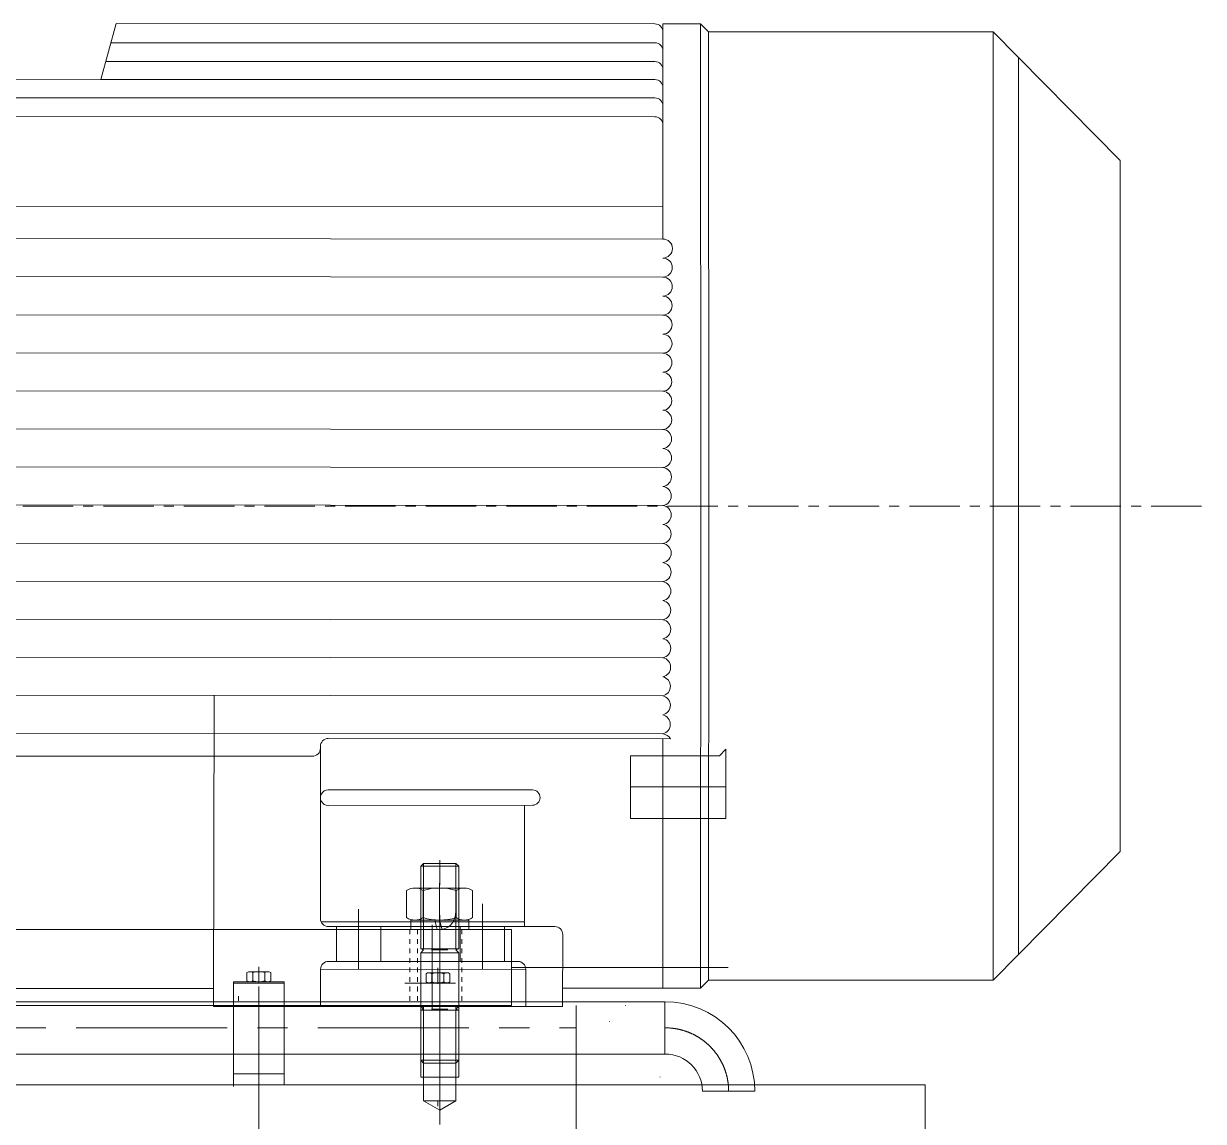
# Model space of a CAD drawing. Header units: millimetres. Extents: x 2 to 559190, y 2 to 426051.
# Drawn here: x 303788 to 322676, y 286286 to 303867 of the extents above; entities that cross this region are included whole.
import ezdxf

# ---------------------------------------------------------------- set-up
doc = ezdxf.new("R2010")
doc.units = ezdxf.units.MM
doc.header["$LTSCALE"] = 25.4
doc.linetypes.add('CENTER', pattern=[50.8, 31.75, -6.35, 6.35, -6.35])
doc.linetypes.add('EB_DASH', pattern=[6, 3, -3])
for name, color, linetype, lineweight in [('CAXA0', 7, 'Continuous', 5), ('CAXA1', 5, 'CENTER', 5), ('CAXA2', 6, 'EB_DASH', 5)]:
    doc.layers.add(name, color=color, linetype=linetype, lineweight=lineweight)

msp = doc.modelspace()

# ---------------------------------------------------------------- linework, layer by layer
at = {"color": 7, "lineweight": 5}
for p, q in [((305270.42, 303867.37), (305024.93, 302969.41)), ((313896.32, 303862.96), (305270.42, 303867.37)), ((314625.13, 303862.86), (314023.22, 303862.86)), ((314023.22, 303862.86), (314023.22, 303735.96)), ((314023.22, 303735.96), (314023.22, 302843.4)), ((314624.99, 303862.86), (314628.96, 296141.26)), ((314752.13, 303735.88), (314625.13, 303862.86)), ((314752.06, 303735.95), (314755.96, 296141.26)), ((314752.13, 303735.88), (319307.85, 303735.86)), ((319307.85, 303735.86), (319311.44, 296140.3)), ((319307.85, 303735.86), (321340.83, 301672.14)), ((313896.32, 303560.7), (305185.54, 303556.9)), ((313896.32, 303258.44), (305104.61, 303260.88)), ((319714.45, 303323.11), (319717.84, 296140.49)), ((295450.99, 302967.4), (305024.93, 302969.41)), ((305024.93, 302969.41), (313896.19, 302970.4)), ((314023.22, 302843.4), (314023.22, 302447.28)), ((295451.22, 302682.05), (313896.26, 302677.91)), ((314023.22, 302550.91), (314023.22, 302248.65)), ((296746.32, 302379.79), (313896.26, 302375.65)), ((314023.22, 302248.65), (314023.22, 300417.33)), ((321340.83, 301672.64), (321340.83, 290610.37)), ((321340.83, 301672.14), (321343.44, 296141.26)), ((298237.72, 300940.84), (314023.22, 300931.51)), ((294639.02, 300430.43), (314023.22, 300417.33)), ((294642.18, 299820.7), (314023.22, 299807.73)), ((294645.33, 299211.37), (314023.22, 299198.13)), ((294648.49, 298601.49), (314023.22, 298588.52)), ((294651.64, 297993.23), (314023.22, 297978.92)), ((294654.8, 297382.57), (314023.22, 297369.32)), ((314023.22, 296759.72), (294657.95, 296772.68)), ((294660.01, 296165.38), (314023.22, 296150.12)), ((314624.99, 288419.66), (314628.96, 296141.26)), ((314752.06, 288546.57), (314755.96, 296141.26)), ((319307.85, 288546.66), (319311.44, 296142.22)), ((319714.45, 288959.4), (319717.84, 296142.03)), ((294664.25, 295554.61), (314023.22, 295540.52)), ((314023.22, 294930.92), (294666.53, 294943.48)), ((294670.1, 294334.27), (314023.22, 294321.32)), ((294673.21, 293724.67), (314023.22, 293711.72)), ((294675.82, 293117.06), (314023.22, 293102.12)), ((306828.51, 288128.23), (306837.07, 293106.47)), ((294679.08, 292506.57), (314026.53, 292492.03)), ((308665.87, 292418.43), (314145.9, 292414.05)), ((314023.22, 288419.66), (314022.26, 292414.16)), ((308538.8, 292261.39), (308538.77, 292291.33)), ((308538.8, 292261.39), (308540.96, 289533.8)), ((315029.33, 292245.14), (314927.08, 292142.98)), ((315029.33, 292245.14), (315030.1, 291138.92)), ((299257.62, 292138.49), (308411.74, 292134.29)), ((313506.03, 292140.68), (314927.08, 292142.98)), ((313506.03, 292140.68), (313506.03, 291138.97)), ((313506.03, 291644.83), (314309.24, 291644.06)), ((314309.24, 291644.06), (315029.75, 291643.37)), ((308665.61, 291594.62), (311936.73, 291595.31)), ((308665.45, 291347.75), (311936.67, 291349.24)), ((311809.29, 289406.06), (311809.65, 291349.16)), ((313506.03, 291138.97), (315030.1, 291138.92)), ((319307.85, 288546.66), (321340.83, 290610.37)), ((311134.57, 289769.83), (311133.89, 288722.14)), ((309151.8, 289685.58), (309151.49, 288722.44)), ((308551.22, 289483.96), (311809.31, 289482.37)), ((308667.91, 289406.97), (312292.61, 289405.92)), ((308796.99, 289406.92), (308796.04, 288849.54)), ((309507.4, 289406.62), (309507.24, 288849.34)), ((310778.19, 289406.48), (310778.02, 288849.24)), ((311489.38, 289406.19), (311489.22, 288849.05)), ((312416.61, 288122.58), (312419.57, 289278.59)), ((308669.04, 288849.57), (311692.69, 288848.74)), ((308542, 288722.61), (308541.83, 288125.92)), ((308542, 288722.61), (311828.01, 288721.7)), ((311828.01, 288721.98), (311827.83, 288122.84)), ((306829, 288416.04), (299640.22, 288412.16)), ((314023.22, 288419.66), (312417.01, 288419.66)), ((314625.13, 288419.66), (314023.22, 288419.66)), ((314752.13, 288546.64), (314625.13, 288419.66)), ((314752.13, 288546.64), (319307.85, 288546.66)), ((306828.5, 288126.79), (312416.61, 288124.77))]:
    msp.add_line(p, q, dxfattribs=at)
for centre, radius, start, end in [((313896.22, 303735.96), 127, 0, 89.953975), ((313896.22, 303433.7), 127, 0, 89.953975), ((313896.22, 303131.44), 127, 0, 89.953975), ((313896.22, 302843.4), 127, 0, 90.011296), ((313896.22, 302550.91), 127, 0, 89.983354), ((313896.22, 302248.65), 127, 0, 89.983354), ((314023.06, 300264.93), 152.4, 270.059162, 89.940838), ((314020.51, 299960.13), 152.42, 271.017855, 88.982145), ((314020.25, 299655.33), 152.43, 271.11536, 88.88464), ((314018.89, 299350.53), 152.46, 271.627864, 88.372136), ((314018.09, 299045.73), 152.49, 271.926913, 88.073087), ((314016.33, 298740.92), 152.56, 272.586713, 87.413287), ((314015.68, 298436.12), 152.59, 272.831881, 87.168119), ((314012.78, 298131.32), 152.76, 273.920381, 86.079619), ((314011.52, 297826.52), 152.85, 274.391707, 85.608293), ((314010.43, 297521.72), 152.94, 274.795485, 85.204515), ((314009.46, 297216.92), 153.02, 275.157566, 84.842434), ((314007.73, 296912.12), 153.19, 275.804912, 84.195088), ((314006, 296607.32), 153.37, 276.445373, 83.554627), ((314003.37, 296302.52), 153.69, 277.422136, 82.577864), ((314003.52, 295997.72), 153.67, 277.364703, 82.635297), ((314000.93, 295692.92), 154.02, 278.320326, 81.679674), ((314001.23, 295388.12), 153.98, 278.208762, 81.791238), ((313999.34, 295083.32), 154.26, 278.903526, 81.096474), ((313996.16, 294778.52), 154.78, 280.068255, 79.931745), ((313994.03, 294473.72), 155.17, 280.843349, 79.156651), ((313993.4, 294168.92), 155.29, 281.071387, 78.928613), ((313991.89, 293864.12), 155.59, 281.615946, 78.384054), ((313989.82, 293559.32), 156.02, 282.359979, 77.640021), ((313987.21, 293254.52), 156.6, 283.29584, 76.70416), ((313986.26, 292949.72), 156.82, 283.632501, 76.367499), ((313984.26, 292644.92), 157.3, 284.339191, 75.660809), ((308665.77, 292291.43), 127, 89.954212, 180.045435), ((313999.02, 292319.57), 174.63, 32.750342, 82.036113), ((308411.8, 292261.29), 127, 269.973719, 0.045435), ((308662.41, 291471.19), 123.48, 88.514471, 271.411625), ((311933.17, 291472.27), 123.09, 271.633065, 88.342223), ((308667.96, 289533.97), 127, 180.073802, 269.976552), ((312292.58, 289278.92), 127, 359.852897, 89.983383), ((308669, 288722.57), 127, 89.984246, 179.983415), ((311701.01, 288722.01), 127, 359.983415, 89.984246)]:
    msp.add_arc(centre, radius, start, end, dxfattribs=at)
at = {"layer": 'CAXA0', "color": 7, "linetype": 'Continuous', "lineweight": 5}
for p, q in [((310145, 290373.58), (310190.72, 290419.3)), ((310754.6, 290373.58), (310145, 290373.58)), ((310145, 290373.58), (310145, 289047.7)), ((310190.72, 289047.7), (310190.72, 290419.3)), ((310708.88, 290419.3), (310190.72, 290419.3)), ((310708.88, 289047.7), (310708.88, 290419.3)), ((310754.6, 290373.58), (310708.88, 290419.3)), ((310754.6, 289047.7), (310754.6, 290373.58)), ((309920.48, 289549.59), (309920.48, 289984.82)), ((310844.35, 290023.75), (310052.46, 290023.75)), ((310184.44, 289984.82), (310184.44, 289549.59)), ((310712.37, 289984.82), (310712.37, 289549.59)), ((310976.34, 289549.59), (310976.34, 289984.82)), ((309986.25, 289510.67), (310913.35, 289510.67)), ((309986.25, 289358.27), (309986.25, 289510.67)), ((310844.35, 289510.67), (310052.46, 289510.67)), ((310410.35, 289358.27), (310369.52, 289510.67)), ((310483.96, 289377.99), (310448.41, 289510.67)), ((310489.24, 289358.27), (310483.96, 289377.99)), ((310913.35, 289358.27), (310913.35, 289510.67)), ((295979.1, 289359.85), (311600.1, 289359.85)), ((309986.25, 289358.27), (310913.35, 289358.27)), ((311600.1, 289359.85), (311600.1, 288140.65)), ((310145, 289047.7), (310754.6, 289047.7)), ((310145, 289047.7), (310190.72, 289031.82)), ((310145, 288984.2), (310190.72, 289031.82)), ((310145, 288133.3), (310145, 288984.2)), ((310145, 288984.2), (310754.6, 288984.2)), ((310579.34, 289031.82), (310320.26, 289031.82)), ((310754.6, 289047.7), (310708.88, 289031.82)), ((310754.6, 288984.2), (310708.88, 289031.82)), ((310754.6, 288984.2), (310754.6, 288133.3)), ((307363.61, 288536.85), (307363.61, 288668.84)), ((307411.27, 288684.12), (307697.23, 288684.12)), ((307458.93, 288668.84), (307458.93, 288536.85)), ((307649.57, 288668.84), (307649.57, 288536.85)), ((307744.89, 288536.85), (307744.89, 288668.84)), ((310230.39, 288519.68), (310230.39, 288651.67)), ((310278.05, 288666.96), (310564.01, 288666.96)), ((310325.71, 288651.67), (310325.71, 288519.68)), ((310516.35, 288651.67), (310516.35, 288519.68)), ((310611.67, 288519.68), (310611.67, 288651.67)), ((311600.1, 288750.25), (315069.47, 288750.25)), ((307147.85, 288521.56), (307147.85, 286847.65)), ((307147.85, 288521.56), (307960.65, 288521.56)), ((307147.85, 288521.55), (307147.85, 286870.56)), ((307147.85, 288498.45), (307960.65, 288498.45)), ((307411.27, 288521.56), (307697.23, 288521.56)), ((307960.65, 288521.56), (307960.65, 286870.56)), ((309891.05, 288498.45), (310703.85, 288498.45)), ((310278.05, 288504.4), (310564.01, 288504.4)), ((314059.09, 288203.92), (292743.47, 288203.92)), ((295725.1, 288140.47), (311224.25, 288140.47)), ((295979.1, 288140.65), (311600.1, 288140.65)), ((296987.85, 288140.54), (309698.88, 288140.54)), ((310754.6, 288133.3), (310145, 288133.3)), ((310190.72, 288085.67), (310145, 288133.3)), ((310145, 288069.8), (310190.72, 288085.67)), ((310145, 288069.8), (310754.6, 288069.8)), ((310145, 288069.8), (310145, 287264.62)), ((310754.64, 288140.5), (310145.04, 288140.5)), ((310145.04, 288140.5), (310145.04, 286998.77)), ((310190.72, 287264.62), (310190.72, 288069.8)), ((310190.76, 288140.5), (310190.76, 286616.5)), ((310579.34, 288085.67), (310320.26, 288085.67)), ((310708.88, 288085.67), (310754.6, 288133.3)), ((310754.6, 288069.8), (310708.88, 288085.67)), ((310708.88, 287264.62), (310708.88, 288069.8)), ((310708.92, 288140.5), (310708.92, 286616.5)), ((310754.6, 287264.62), (310754.6, 288069.8)), ((310754.64, 288140.5), (310754.64, 286998.77)), ((312634.16, 288140.47), (312634.16, 275313.56)), ((314055.15, 288203.92), (314055.15, 287365.72)), ((314059.09, 287365.72), (292743.47, 287365.72)), ((310145, 287264.62), (310754.6, 287264.62)), ((310190.72, 287218.9), (310145, 287264.62)), ((310190.72, 287264.62), (310190.72, 287218.9)), ((310708.88, 287218.9), (310190.72, 287218.9)), ((310708.88, 287264.62), (310708.88, 287218.9)), ((310708.88, 287218.9), (310754.6, 287264.62)), ((307960.65, 287048.36), (307147.85, 287048.36)), ((310754.64, 286997.5), (310145.04, 286997.5)), ((312634.16, 286870.56), (273264.22, 286870.56)), ((312634.16, 286870.56), (318222.16, 286870.56)), ((314655.99, 286768.82), (315494.19, 286768.82)), ((318222.07, 286870.56), (318222.07, 275567.56)), ((310708.92, 286616.5), (310190.76, 286616.5)), ((310190.76, 286616.5), (310449.84, 286466.92)), ((310708.92, 286616.5), (310449.84, 286466.92))]:
    msp.add_line(p, q, dxfattribs=at)
for centre, radius, start, end in [((310052.46, 289780.55), 243.2, 57.132768, 122.867232), ((310448.41, 289109.35), 914.4, 73.221345, 106.778655), ((310844.35, 289780.55), 243.2, 57.132768, 122.867232), ((310052.46, 289753.86), 243.2, 237.132768, 302.867232), ((310448.41, 290425.07), 914.4, 253.221345, 286.778655), ((310446.9, 289612.39), 254, 270, 1.76098), ((310844.35, 289753.86), 243.2, 237.132768, 302.867232), ((307411.27, 288602.19), 81.93, 54.42999, 125.57001), ((307554.25, 288379.32), 304.8, 71.776086, 108.223914), ((307697.23, 288602.19), 81.93, 54.42999, 125.57001), ((310278.05, 288585.02), 81.93, 54.42999, 125.57001), ((310421.03, 288362.16), 304.8, 71.776086, 108.223914), ((310564.01, 288585.02), 81.93, 54.42999, 125.57001), ((307411.27, 288603.5), 81.93, 234.42999, 305.57001), ((307554.25, 288826.36), 304.8, 251.776086, 288.223914), ((307697.23, 288603.5), 81.93, 234.42999, 305.57001), ((310278.05, 288586.33), 81.93, 234.42999, 305.57001), ((310421.03, 288809.2), 304.8, 251.776086, 288.223914), ((310564.01, 288586.33), 81.93, 234.42999, 305.57001), ((314059.09, 286768.82), 1435.1, 0, 90), ((314059.09, 286768.82), 596.9, 0, 90)]:
    msp.add_arc(centre, radius, start, end, dxfattribs=at)
at = {"layer": 'CAXA1', "lineweight": 5}
for p, q in [((287000.68, 296141.37), (322675.85, 296136.71)), ((316038.34, 296142.33), (316038.34, 296142.33)), ((316444.74, 296142.14), (316444.74, 296142.14)), ((318070.34, 296141.37), (318070.34, 296141.37))]:
    msp.add_line(p, q, dxfattribs=at)
at = {"layer": 'CAXA1', "linetype": 'CENTER', "lineweight": 5, "ltscale": 3}
for p, q in [((310449.8, 287168.1), (310449.8, 290470.1)), ((310448.41, 289471.74), (310448.41, 290099.95)), ((310449.8, 289282.07), (310449.8, 289586.87)), ((310326.63, 289435.94), (310326.63, 288064.34)), ((310449.84, 289436.05), (310449.84, 288064.45)), ((307554.25, 288506.28), (307554.25, 288760.32)), ((307554.25, 286027.2), (307554.25, 288664.29)), ((310421.03, 288489.11), (310421.03, 288743.16)), ((307227.89, 288292.9), (307227.89, 288216.7)), ((310449.84, 288216.7), (310449.84, 286390.72)), ((313420.81, 288144.22), (313420.81, 288140.4)), ((313420.81, 288140.4), (313424.6, 288140.4)), ((313166.77, 287890.35), (313166.77, 287886.53)), ((313166.77, 287890.32), (313166.77, 287886.51)), ((313166.77, 287886.53), (313170.56, 287886.53)), ((313166.77, 287886.51), (313170.56, 287886.51)), ((285272.4, 287784.82), (312634.22, 287784.82)), ((313977.03, 287001.29), (313977.03, 286997.47)), ((313977.03, 287001.26), (313977.03, 286997.45)), ((313977.03, 286997.47), (313980.82, 286997.47)), ((313977.03, 286997.45), (313980.82, 286997.45)), ((310420.61, 286616.8), (310420.61, 286529.33)), ((310449.84, 286466.92), (310449.84, 286235.55))]:
    msp.add_line(p, q, dxfattribs=at)
msp.add_arc((314059.09, 286768.82), 1016, 0, 90, dxfattribs=at)
at = {"layer": 'CAXA2', "color": 7, "lineweight": 5}
for p, q in [((309971.03, 289359.74), (309971.03, 288140.54)), ((310094.24, 289359.85), (310094.24, 288140.65)), ((310805.44, 289359.85), (310805.44, 288140.65))]:
    msp.add_line(p, q, dxfattribs=at)

doc.saveas('drawing.dxf')
